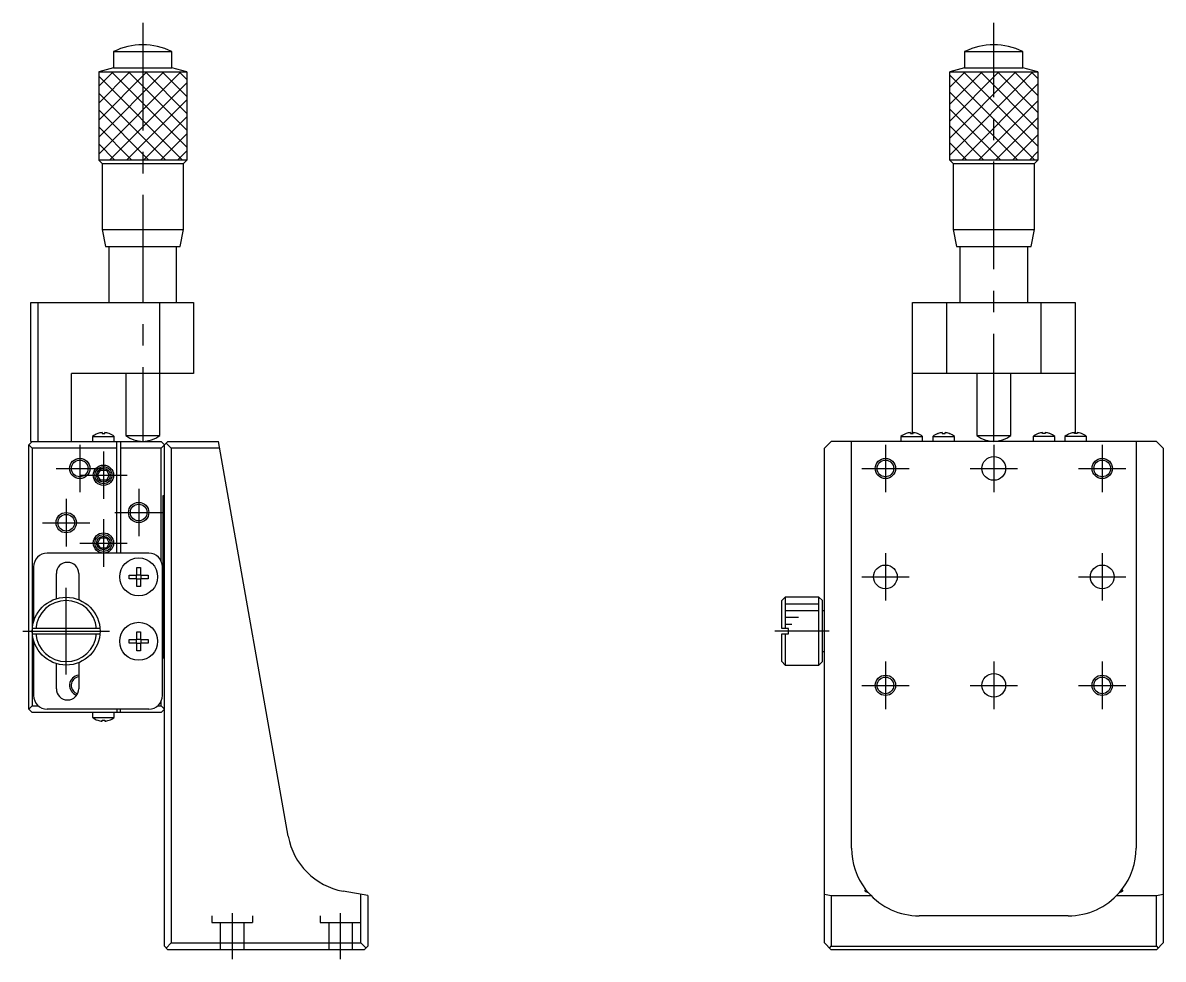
# Model space of a CAD drawing. Extents: x 0 to 344, y -8 to 294.
# Drawn here: x 175.7 to 344, y 87.9 to 226 of the extents above; entities that cross this region are included whole.
import ezdxf

# ---------------------------------------------------------------- set-up
doc = ezdxf.new("R2010")
doc.units = 0
doc.header["$LTSCALE"] = 0.5
doc.linetypes.add('CENTER', pattern=[50.8, 31.75, -6.35, 6.35, -6.35])
doc.linetypes.add('DASHED', pattern=[19.05, 12.7, -6.35])
for name, color, linetype in [('MSM_CENTER', 1, 'CENTER'), ('MSM_CONTINUOUS', 7, 'CONTINUOUS'), ('MSM_DASHED', 4, 'DASHED'), ('MSM_NARROW', 5, 'CONTINUOUS')]:
    doc.layers.add(name, color=color, linetype=linetype)

msp = doc.modelspace()

# ---------------------------------------------------------------- linework, layer by layer
at = {"layer": 'MSM_CENTER'}
for p, q in [((193.389606, 226.040914), (193.389606, 164.29091)), ((318.993021, 164.29091), (318.993021, 226.040914)), ((184.089606, 163.79091), (184.089606, 156.79091)), ((302.993021, 163.79091), (302.993021, 156.79091)), ((318.993021, 163.79091), (318.993021, 156.79091)), ((334.993021, 163.79091), (334.993021, 156.79091)), ((187.589606, 162.79091), (187.589606, 155.79091)), ((180.589606, 160.29091), (187.589606, 160.29091)), ((299.493021, 160.29091), (306.493021, 160.29091)), ((315.493021, 160.29091), (322.493021, 160.29091)), ((331.493021, 160.29091), (338.493021, 160.29091)), ((184.089606, 159.29091), (191.089606, 159.29091)), ((192.789606, 157.29091), (192.789606, 150.29091)), ((182.089606, 155.79091), (182.089606, 148.79091)), ((189.289606, 153.79091), (196.289606, 153.79091)), ((178.589606, 152.29091), (185.589606, 152.29091)), ((187.589606, 152.79091), (187.589606, 145.79091)), ((184.089606, 149.29091), (191.089606, 149.29091)), ((302.993021, 147.79091), (302.993021, 140.79091)), ((334.993021, 147.79091), (334.993021, 140.79091)), ((299.493021, 144.29091), (306.493021, 144.29091)), ((331.493021, 144.29091), (338.493021, 144.29091)), ((182.089606, 129.89091), (182.089606, 142.69091)), ((175.689606, 136.29091), (188.489606, 136.29091)), ((294.693021, 136.29091), (286.693021, 136.29091)), ((302.993021, 131.79091), (302.993021, 124.79091)), ((318.993021, 131.79091), (318.993021, 124.79091)), ((334.993021, 131.79091), (334.993021, 124.79091)), ((299.493021, 128.29091), (306.493021, 128.29091)), ((315.493021, 128.29091), (322.493021, 128.29091)), ((331.493021, 128.29091), (338.493021, 128.29091)), ((206.589606, 94.69091), (206.589606, 87.89091)), ((222.589606, 87.89091), (222.589606, 94.69091))]:
    msp.add_line(p, q, dxfattribs=at)
at = {"layer": 'MSM_CONTINUOUS'}
for p, q in [((189.089606, 221.790916), (197.689606, 221.790916)), ((189.089606, 221.790916), (189.089606, 219.380405)), ((197.689606, 219.380405), (197.689606, 221.790916)), ((314.693021, 221.790916), (314.693021, 219.380405)), ((314.693021, 221.790916), (323.293021, 221.790916)), ((323.293021, 219.380405), (323.293021, 221.790916)), ((189.089606, 219.380405), (186.889607, 218.790917)), ((189.089606, 219.380405), (197.689606, 219.380405)), ((199.889605, 218.790917), (197.689606, 219.380405)), ((314.693021, 219.380405), (312.493022, 218.790917)), ((314.693021, 219.380405), (323.293021, 219.380405)), ((325.49302, 218.790917), (323.293021, 219.380405)), ((186.889607, 218.790917), (199.889605, 218.790917)), ((186.889607, 218.790917), (186.889607, 205.790916)), ((199.889605, 218.790917), (199.889605, 205.790916)), ((312.493022, 205.790916), (312.493022, 218.790917)), ((312.493022, 218.790917), (325.49302, 218.790917)), ((325.49302, 218.790917), (325.49302, 205.790916)), ((186.889607, 205.790916), (187.38961, 205.290914)), ((199.889605, 205.790916), (186.889607, 205.790916)), ((199.389602, 205.290914), (199.889605, 205.790916)), ((312.493022, 205.790916), (312.993025, 205.290914)), ((325.49302, 205.790916), (312.493022, 205.790916)), ((324.993017, 205.290914), (325.49302, 205.790916)), ((187.38961, 205.290914), (199.389602, 205.290914)), ((187.38961, 205.290914), (187.38961, 195.540909)), ((199.389602, 195.540909), (199.389602, 205.290914)), ((312.993025, 205.290914), (312.993025, 195.540909)), ((312.993025, 205.290914), (324.993017, 205.290914)), ((324.993017, 195.540909), (324.993017, 205.290914)), ((187.38961, 195.540909), (199.389602, 195.540909)), ((187.38961, 195.540909), (187.889609, 193.04091)), ((198.889603, 193.04091), (199.389602, 195.540909)), ((312.993025, 195.540909), (313.493024, 193.04091)), ((312.993025, 195.540909), (324.993017, 195.540909)), ((324.493018, 193.04091), (324.993017, 195.540909)), ((187.889609, 193.04091), (198.889603, 193.04091)), ((188.389606, 193.04091), (188.389606, 184.79091)), ((198.389606, 184.79091), (198.389606, 193.04091)), ((313.493024, 193.04091), (324.493018, 193.04091)), ((313.993021, 193.04091), (313.993021, 184.79091)), ((323.993021, 184.79091), (323.993021, 193.04091)), ((176.889606, 164.29091), (176.889606, 184.79091)), ((176.889606, 184.79091), (200.889606, 184.79091)), ((177.889606, 184.79091), (177.889606, 164.29091)), ((195.889602, 165.168419), (195.889602, 184.79091)), ((200.889606, 184.79091), (200.889606, 174.29091)), ((306.993021, 165.441974), (306.993021, 184.79091)), ((306.993021, 184.79091), (330.993021, 184.79091)), ((311.993021, 184.79091), (311.993021, 174.29091)), ((325.993021, 174.29091), (325.993021, 184.79091)), ((330.993021, 184.79091), (330.993021, 165.441974)), ((182.889606, 164.29091), (182.889606, 174.29091)), ((200.889606, 174.29091), (182.889606, 174.29091)), ((190.88961, 174.29091), (190.88961, 165.168419)), ((330.993021, 174.29091), (306.993021, 174.29091)), ((316.493025, 174.29091), (316.493025, 165.168419)), ((321.493017, 165.168419), (321.493017, 174.29091)), ((185.989606, 165.011848), (189.189606, 165.011848)), ((185.989606, 165.011848), (185.989606, 164.29091)), ((186.739606, 165.441974), (186.763471, 165.441974)), ((187.389606, 165.574859), (187.389606, 165.441974)), ((187.389606, 165.441974), (187.789606, 165.441974)), ((187.789606, 165.441974), (187.789606, 165.574859)), ((188.415742, 165.441974), (188.439606, 165.441974)), ((189.189606, 164.29091), (189.189606, 165.011848)), ((190.88961, 165.168419), (195.889602, 165.168419)), ((305.293021, 165.011848), (308.493021, 165.011848)), ((305.293021, 165.011848), (305.293021, 164.29091)), ((306.043021, 165.441974), (306.066886, 165.441974)), ((306.693021, 165.574859), (306.693021, 165.441974)), ((306.693021, 165.441974), (307.093021, 165.441974)), ((307.093021, 165.441974), (307.093021, 165.574859)), ((307.719157, 165.441974), (307.743021, 165.441974)), ((308.493021, 164.29091), (308.493021, 165.011848)), ((309.993021, 165.011848), (309.993021, 164.29091)), ((309.993021, 165.011848), (313.193021, 165.011848)), ((310.743021, 165.441974), (310.766886, 165.441974)), ((311.393021, 165.574859), (311.393021, 165.441974)), ((311.393021, 165.441974), (311.793021, 165.441974)), ((311.793021, 165.441974), (311.793021, 165.574859)), ((312.419157, 165.441974), (312.443021, 165.441974)), ((313.193021, 164.29091), (313.193021, 165.011848)), ((316.493025, 165.168419), (321.493017, 165.168419)), ((324.793021, 165.011848), (324.793021, 164.29091)), ((327.993021, 165.011848), (324.793021, 165.011848)), ((325.566886, 165.441974), (325.543021, 165.441974)), ((326.193021, 165.441974), (326.193021, 165.574859)), ((326.593021, 165.441974), (326.193021, 165.441974)), ((326.593021, 165.574859), (326.593021, 165.441974)), ((327.243021, 165.441974), (327.219157, 165.441974)), ((327.993021, 164.29091), (327.993021, 165.011848)), ((332.693021, 165.011848), (329.493021, 165.011848)), ((329.493021, 165.011848), (329.493021, 164.29091)), ((330.266886, 165.441974), (330.243021, 165.441974)), ((330.893021, 165.441974), (330.893021, 165.574859)), ((331.293021, 165.441974), (330.893021, 165.441974)), ((331.293021, 165.574859), (331.293021, 165.441974)), ((331.943021, 165.441974), (331.919157, 165.441974)), ((332.693021, 164.29091), (332.693021, 165.011848)), ((177.089606, 164.29091), (176.589606, 163.79091)), ((176.589606, 124.79091), (176.589606, 163.79091)), ((176.589606, 163.79091), (177.089606, 163.29091)), ((176.889606, 164.29091), (196.089606, 164.29091)), ((189.589606, 163.29091), (177.089606, 163.29091)), ((177.089606, 163.29091), (177.089606, 125.29091)), ((189.589606, 147.79091), (189.589606, 164.29091)), ((190.089606, 164.29091), (190.089606, 147.79091)), ((196.089606, 163.29091), (190.089606, 163.29091)), ((196.089606, 164.29091), (196.589606, 163.79091)), ((197.089606, 164.29091), (196.089606, 163.29091)), ((196.089606, 146.66269), (196.089606, 163.29091)), ((196.589606, 89.79091), (196.589606, 163.79091)), ((197.589606, 163.29091), (196.839606, 164.04091)), ((197.089606, 164.29091), (204.589606, 164.29091)), ((204.765933, 163.29091), (197.589606, 163.29091)), ((197.589606, 163.29091), (197.589606, 90.29091)), ((214.860756, 106.040326), (204.589606, 164.29091)), ((294.993021, 164.29091), (293.993021, 163.29091)), ((293.993021, 90.29091), (293.993021, 163.29091)), ((342.993021, 164.29091), (294.993021, 164.29091)), ((297.993021, 104.29091), (297.993021, 164.29091)), ((339.993021, 164.29091), (339.993021, 104.29091)), ((343.993021, 163.29091), (342.993021, 164.29091)), ((343.993021, 163.29091), (343.993021, 90.29091)), ((186.723581, 159.29091), (187.156594, 160.04091)), ((187.156594, 160.04091), (188.022619, 160.04091)), ((188.022619, 160.04091), (188.455632, 159.29091)), ((187.156594, 158.54091), (186.723581, 159.29091)), ((188.022619, 158.54091), (187.156594, 158.54091)), ((188.455632, 159.29091), (188.022619, 158.54091)), ((196.389606, 156.29091), (196.589606, 156.29091)), ((196.389606, 132.29091), (196.389606, 156.29091)), ((186.723581, 149.29091), (187.156594, 150.04091)), ((187.156594, 150.04091), (188.022619, 150.04091)), ((188.022619, 150.04091), (188.455632, 149.29091)), ((187.156594, 148.54091), (186.723581, 149.29091)), ((188.022619, 148.54091), (187.156594, 148.54091)), ((188.455632, 149.29091), (188.022619, 148.54091)), ((194.289606, 147.79091), (179.289606, 147.79091)), ((177.289606, 145.79091), (177.289606, 137.69091)), ((180.639606, 141.076044), (180.639606, 144.79091)), ((183.939606, 144.79091), (183.939606, 140.936069)), ((192.529606, 145.69005), (193.049606, 145.69005)), ((192.529606, 144.55091), (192.529606, 145.69005)), ((193.049606, 145.69005), (193.049606, 144.55091)), ((196.289606, 126.79091), (196.289606, 145.79091)), ((191.390467, 144.55091), (192.529606, 144.55091)), ((191.390467, 144.03091), (191.390467, 144.55091)), ((192.529606, 144.03091), (191.390467, 144.03091)), ((192.460165, 144.03091), (192.460165, 144.55091)), ((192.529606, 144.620352), (193.049606, 144.620352)), ((192.529606, 142.891771), (192.529606, 144.03091)), ((193.049606, 143.961469), (192.529606, 143.961469)), ((193.049606, 144.55091), (194.188746, 144.55091)), ((193.049606, 144.03091), (193.049606, 142.891771)), ((194.188746, 144.03091), (193.049606, 144.03091)), ((193.119048, 144.55091), (193.119048, 144.03091)), ((194.188746, 144.55091), (194.188746, 144.03091)), ((193.049606, 142.891771), (192.529606, 142.891771)), ((288.193021, 141.29091), (287.693021, 140.79091)), ((287.693021, 136.69091), (287.693021, 140.79091)), ((288.193021, 141.29091), (288.193021, 136.69091)), ((293.193021, 141.29091), (288.193021, 141.29091)), ((293.693021, 140.79091), (293.193021, 141.29091)), ((293.193021, 131.29091), (293.193021, 141.29091)), ((293.693021, 131.79091), (293.693021, 140.79091)), ((293.993021, 139.29091), (293.693021, 139.29091)), ((187.073581, 136.69091), (177.105632, 136.69091)), ((288.693021, 136.69091), (287.693021, 136.69091)), ((288.693021, 135.89091), (288.693021, 136.69091)), ((177.105632, 135.89091), (187.073581, 135.89091)), ((177.289606, 134.89091), (177.289606, 126.79091)), ((191.390467, 135.05091), (192.529606, 135.05091)), ((191.390467, 134.53091), (191.390467, 135.05091)), ((192.460165, 134.53091), (192.460165, 135.05091)), ((192.529606, 136.19005), (193.049606, 136.19005)), ((192.529606, 135.05091), (192.529606, 136.19005)), ((192.529606, 135.120352), (193.049606, 135.120352)), ((193.049606, 136.19005), (193.049606, 135.05091)), ((193.049606, 135.05091), (194.188746, 135.05091)), ((193.119048, 135.05091), (193.119048, 134.53091)), ((194.188746, 135.05091), (194.188746, 134.53091)), ((287.693021, 131.79091), (287.693021, 135.89091)), ((287.693021, 135.89091), (288.693021, 135.89091)), ((288.193021, 135.89091), (288.193021, 131.29091)), ((192.529606, 134.53091), (191.390467, 134.53091)), ((192.529606, 133.391771), (192.529606, 134.53091)), ((193.049606, 134.461469), (192.529606, 134.461469)), ((193.049606, 133.391771), (192.529606, 133.391771)), ((193.049606, 134.53091), (193.049606, 133.391771)), ((194.188746, 134.53091), (193.049606, 134.53091)), ((293.693021, 133.29091), (293.993021, 133.29091)), ((180.639606, 127.79091), (180.639606, 131.505777)), ((183.939606, 131.645752), (183.939606, 127.79091)), ((196.589606, 132.29091), (196.389606, 132.29091)), ((287.693021, 131.79091), (288.193021, 131.29091)), ((288.193021, 131.29091), (293.193021, 131.29091)), ((293.193021, 131.29091), (293.693021, 131.79091)), ((177.089606, 125.29091), (176.589606, 124.79091)), ((176.589606, 124.79091), (177.089606, 124.29091)), ((177.089606, 125.29091), (177.966731, 125.29091)), ((194.289606, 124.79091), (179.289606, 124.79091)), ((189.589606, 124.79091), (189.589606, 124.29091)), ((190.089606, 124.29091), (190.089606, 124.79091)), ((195.612482, 125.29091), (196.089606, 125.29091)), ((196.089606, 125.29091), (196.089606, 125.919131)), ((196.089606, 125.29091), (196.589606, 124.79091)), ((196.589606, 124.79091), (196.089606, 124.29091)), ((196.089606, 124.29091), (177.089606, 124.29091)), ((185.989606, 124.29091), (185.989606, 123.569973)), ((185.989606, 123.569973), (189.189606, 123.569973)), ((186.739606, 123.139847), (186.763471, 123.139847)), ((187.389606, 123.139847), (187.789606, 123.139847)), ((187.389606, 123.006962), (187.389606, 123.139847)), ((187.789606, 123.139847), (187.789606, 123.006962)), ((188.415742, 123.139847), (188.439606, 123.139847)), ((189.189606, 123.569973), (189.189606, 124.29091)), ((226.589606, 97.29091), (222.972352, 97.92873)), ((299.993021, 98.003945), (300.07568, 98.182252)), ((300.017537, 97.92873), (299.993021, 98.003945)), ((300.042976, 97.900087), (300.017537, 97.92873)), ((300.077276, 97.871732), (300.042976, 97.900087)), ((300.07568, 98.182252), (300.435464, 97.742374)), ((300.120336, 97.843751), (300.077276, 97.871732)), ((300.172024, 97.816229), (300.120336, 97.843751)), ((300.232187, 97.789247), (300.172024, 97.816229)), ((300.300643, 97.762886), (300.232187, 97.789247)), ((300.377186, 97.737227), (300.300643, 97.762886)), ((300.461588, 97.712346), (300.377186, 97.737227)), ((337.608856, 97.737227), (337.524455, 97.712346)), ((337.528606, 97.717101), (337.910362, 98.182252)), ((337.6854, 97.762886), (337.608856, 97.737227)), ((337.753856, 97.789247), (337.6854, 97.762886)), ((337.814018, 97.816229), (337.753856, 97.789247)), ((337.865707, 97.843751), (337.814018, 97.816229)), ((337.908766, 97.871732), (337.865707, 97.843751)), ((337.943067, 97.900087), (337.908766, 97.871732)), ((337.910362, 98.182252), (337.993021, 98.00395)), ((337.968505, 97.92873), (337.943067, 97.900087)), ((337.993021, 98.00395), (337.968505, 97.92873)), ((225.589606, 90.29091), (225.589606, 97.467237)), ((226.589606, 97.29091), (226.589606, 89.79091)), ((293.993021, 97.467237), (294.993021, 97.29091)), ((294.993021, 97.29091), (300.851593, 97.29091)), ((294.993021, 97.29091), (294.993021, 89.79091)), ((337.13445, 97.29091), (342.993021, 97.29091)), ((342.993021, 97.29091), (343.993021, 97.467237)), ((342.993021, 89.79091), (342.993021, 97.29091)), ((329.993021, 94.29091), (307.993021, 94.29091)), ((196.589606, 89.79091), (197.089606, 89.29091)), ((196.839606, 89.54091), (197.589606, 90.29091)), ((226.089606, 89.29091), (197.089606, 89.29091)), ((197.589606, 90.29091), (225.589606, 90.29091)), ((225.589606, 90.29091), (226.339606, 89.54091)), ((226.089606, 89.29091), (226.589606, 89.79091)), ((294.993021, 89.29091), (293.993021, 90.29091)), ((294.743021, 89.54091), (294.993021, 89.79091)), ((294.993021, 89.79091), (342.993021, 89.79091)), ((342.993021, 89.29091), (294.993021, 89.29091)), ((342.993021, 89.29091), (343.993021, 90.29091)), ((342.993021, 89.79091), (343.243021, 89.54091))]:
    msp.add_line(p, q, dxfattribs=at)
for centre, radius in [((318.993021, 160.29091), 1.75), ((184.089606, 160.29091), 1.2295), ((187.589606, 159.29091), 1.5), ((187.589606, 159.29091), 1), ((302.993021, 160.29091), 1.2295), ((334.993021, 160.29091), 1.2295), ((192.789606, 153.79091), 1.2295), ((182.089606, 152.29091), 1.2295), ((187.589606, 149.29091), 1.5), ((187.589606, 149.29091), 1), ((192.789606, 144.29091), 2.8), ((302.993021, 144.29091), 1.75), ((334.993021, 144.29091), 1.75), ((182.089606, 136.29091), 5), ((192.789606, 134.79091), 2.8), ((318.993021, 128.29091), 1.75), ((302.993021, 128.29091), 1.2295), ((334.993021, 128.29091), 1.2295)]:
    msp.add_circle(centre, radius, dxfattribs=at)
for centre, radius, start, end in [((193.389606, 213.045916), 9.745001, 63.816209, 116.183791), ((318.993019, 213.045916), 9.745001, 63.816202, 116.183785), ((187.589606, 163.09091), 2.5, 109.876874, 129.791819), ((187.589606, 163.09091), 2.491987, 94.603352, 109.360864), ((187.589606, 163.09091), 2.491987, 70.639136, 85.396648), ((187.589606, 163.09091), 2.5, 50.208181, 70.123126), ((193.389606, 168.290915), 3.999997, 231.317811, 308.682189), ((306.893021, 163.09091), 2.5, 109.876874, 129.791819), ((306.893021, 163.09091), 2.491987, 94.603352, 109.360864), ((306.893021, 163.09091), 2.491987, 70.639136, 85.396648), ((306.893021, 163.09091), 2.5, 50.208181, 70.123126), ((311.593021, 163.09091), 2.5, 109.876874, 129.791819), ((311.593021, 163.09091), 2.491987, 94.603352, 109.360864), ((311.593021, 163.09091), 2.491987, 70.639136, 85.396648), ((311.593021, 163.09091), 2.5, 50.208181, 70.123126), ((318.993018, 168.290915), 3.999997, 231.317827, 308.682205), ((326.393021, 163.09091), 2.5, 109.876874, 129.791819), ((326.393021, 163.09091), 2.491987, 94.603352, 109.360864), ((326.393021, 163.09091), 2.491987, 70.639136, 85.396648), ((326.393021, 163.09091), 2.5, 50.208181, 70.123126), ((331.093021, 163.09091), 2.5, 109.876874, 129.791819), ((331.093021, 163.09091), 2.491987, 94.603352, 109.360864), ((331.093021, 163.09091), 2.491987, 70.639136, 85.396648), ((331.093021, 163.09091), 2.5, 50.208181, 70.123126), ((179.289606, 145.79091), 2, 90, 180), ((182.289606, 144.79091), 1.65, 0, 180), ((194.289606, 145.79091), 2, 0, 90), ((182.089606, 136.29091), 4.5, 5.099689, 174.900311), ((182.089606, 136.29091), 4.5, 185.099689, 354.900311), ((184.089606, 128.29091), 1.25, 96.892103, 255.597642), ((179.289606, 126.79091), 2, 180, 270), ((182.289606, 127.79091), 1.65, 180, 0), ((194.289606, 126.79091), 2, 270, 0), ((187.589606, 125.49091), 2.5, 230.208181, 250.123126), ((187.589606, 125.49091), 2.491987, 250.639136, 265.396648), ((187.589606, 125.49091), 2.491987, 274.603352, 289.360864), ((187.589606, 125.49091), 2.5, 289.876874, 309.791819), ((224.708834, 107.776807), 10, 190, 260), ((307.993058, 104.290923), 10.000037, 180.000072, 217.652064), ((329.993021, 104.29091), 10, 322.347863, 0), ((307.993021, 104.29091), 10, 221.136598, 270), ((329.993021, 104.29091), 10, 270, 318.863402)]:
    msp.add_arc(centre, radius, start, end, dxfattribs=at)
at = {"layer": 'MSM_DASHED'}
for p, q in [((203.589606, 94.29091), (203.589606, 93.29091)), ((209.589606, 94.29091), (209.589606, 93.29091)), ((219.589606, 94.29091), (219.589606, 93.29091)), ((203.589606, 93.29091), (209.589606, 93.29091)), ((204.839606, 93.29091), (204.839606, 89.29091)), ((208.339606, 89.29091), (208.339606, 93.29091)), ((219.589606, 93.29091), (225.589606, 93.29091)), ((220.839606, 93.29091), (220.839606, 89.29091)), ((224.339606, 89.29091), (224.339606, 93.29091))]:
    msp.add_line(p, q, dxfattribs=at)
at = {"layer": 'MSM_NARROW'}
for p, q in [((186.889607, 216.674522), (189.006003, 218.790917)), ((186.889607, 214.174522), (191.506003, 218.790917)), ((186.889607, 211.674522), (194.006003, 218.790917)), ((186.889607, 209.174522), (196.506003, 218.790917)), ((186.889607, 206.674522), (199.006003, 218.790917)), ((186.889607, 218.181538), (199.280229, 205.790916)), ((188.506002, 205.790916), (199.889605, 217.17452)), ((188.780228, 218.790917), (199.889605, 207.68154)), ((191.280228, 218.790917), (199.889605, 210.18154)), ((193.780228, 218.790917), (199.889605, 212.68154)), ((196.280228, 218.790917), (199.889605, 215.18154)), ((198.780228, 218.790917), (199.889605, 217.68154)), ((312.493022, 216.531352), (314.752588, 218.790917)), ((312.493022, 214.031352), (317.252588, 218.790917)), ((312.493022, 211.531352), (319.752588, 218.790917)), ((312.493022, 209.031352), (322.252588, 218.790917)), ((312.493022, 206.531352), (324.752588, 218.790917)), ((312.493022, 218.324709), (325.026814, 205.790916)), ((314.526813, 218.790917), (325.49302, 207.824711)), ((317.026813, 218.790917), (325.49302, 210.324711)), ((319.526813, 218.790917), (325.49302, 212.824711)), ((322.026813, 218.790917), (325.49302, 215.324711)), ((324.526813, 218.790917), (325.49302, 217.824711)), ((186.889607, 215.681538), (196.780229, 205.790916)), ((312.493022, 215.824709), (322.526814, 205.790916)), ((314.252587, 205.790916), (325.49302, 217.03135)), ((191.006002, 205.790916), (199.889605, 214.67452)), ((316.752587, 205.790916), (325.49302, 214.53135)), ((186.889607, 213.181538), (194.280229, 205.790916)), ((193.506002, 205.790916), (199.889605, 212.17452)), ((312.493022, 213.324709), (320.026814, 205.790916)), ((186.889607, 210.681538), (191.780229, 205.790916)), ((312.493022, 210.824709), (317.526814, 205.790916)), ((319.252587, 205.790916), (325.49302, 212.03135)), ((196.006002, 205.790916), (199.889605, 209.67452)), ((321.752587, 205.790916), (325.49302, 209.53135)), ((186.889607, 208.181538), (189.280229, 205.790916)), ((198.506002, 205.790916), (199.889605, 207.17452)), ((312.493022, 208.324709), (315.026814, 205.790916)), ((324.252587, 205.790916), (325.49302, 207.03135)), ((312.493022, 205.824709), (312.526814, 205.790916)), ((293.193021, 140.29091), (288.193021, 140.29091)), ((293.193021, 139.29091), (288.193021, 139.29091)), ((290.193021, 138.29091), (288.193021, 138.29091)), ((289.193021, 137.29091), (288.193021, 137.29091))]:
    msp.add_line(p, q, dxfattribs=at)
for centre, radius in [((184.089606, 160.29091), 1.5), ((302.993021, 160.29091), 1.5), ((334.993021, 160.29091), 1.5), ((187.589606, 159.29091), 1.25), ((192.789606, 153.79091), 1.5), ((182.089606, 152.29091), 1.5), ((187.589606, 149.29091), 1.25), ((302.993021, 128.29091), 1.5), ((334.993021, 128.29091), 1.5)]:
    msp.add_circle(centre, radius, dxfattribs=at)
msp.add_arc((184.089606, 128.29091), 1.5, 95.73917, 252.948629, dxfattribs=at)

doc.saveas('drawing.dxf')
